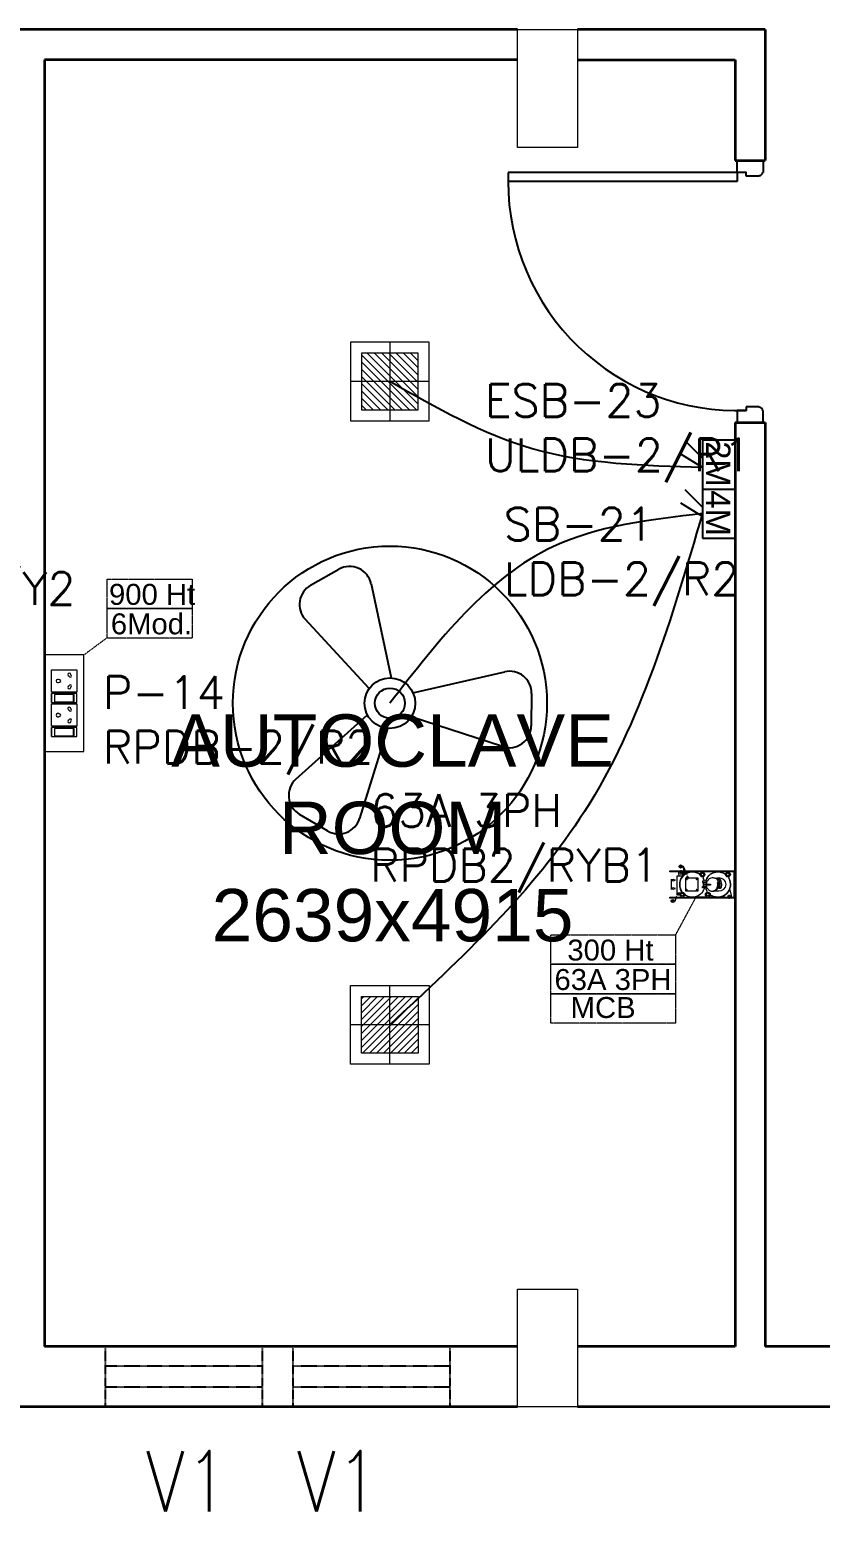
# Model space of a CAD drawing. Extents: x 2982526 to 3410143, y -1442121 to -1332990.
# Drawn here: x 3075177 to 3078199, y -1375769 to -1370110 of the extents above; entities that cross this region are included whole.
import ezdxf
from ezdxf.enums import TextEntityAlignment as Align

# ---------------------------------------------------------------- set-up
doc = ezdxf.new("R2010")
doc.units = 0
doc.header["$MEASUREMENT"] = 0
for name, pattern in [('1', [0, 0, 0]), ('CONTINU', [0]), ('DASHED2', [0.375, 0.25, -0.125]), ('HIDDEN', [0.375, 0.25, -0.125])]:
    doc.linetypes.add(name, pattern=pattern)
for name, color, linetype in [('24W RAW POWER', 1, 'Continuous'), ('24W UPS POWER LIGHT', 5, 'Continuous'), ('DOOR', 40, 'Continuous'), ('ELE-1200MM CEILINGFAN', 6, 'Continuous'), ('ELE-2M RAW P.SB', 40, 'Continuous'), ('ELE-2M UPS P.SB', 3, 'Continuous'), ('ELE-4M RAW P.SB', 7, 'Continuous'), ('ELE-LIGHTING TEXT', 7, 'Continuous'), ('TEXT', 5, '1'), ('V1', 7, 'Continuous')]:
    doc.layers.add(name, color=color, linetype=linetype)
doc.layers.add('CFT_LOOPING', color=7, linetype='1', lineweight=0, true_color=0xd6d600)
for name, color, linetype, lineweight in [('Column', 162, 'Continuous', 13), ('ELE 63A 3PH INDUSTRIAL SOCKET', 1, 'Continuous', 0), ('ELE-24W EMERGENCY  LED LIGHT', 5, 'Continuous', 18), ('ELE-24W LED LIGHT', 1, 'Continuous', 18), ('ELE-2NOS OF 6-16 RAW POWER SOCKET', 1, 'Continuous', 0), ('ELE-POWER SOCKET TEXT', 7, 'Continuous', 5), ('WALL', 7, '1', 35)]:
    doc.layers.add(name, color=color, linetype=linetype, lineweight=lineweight)
doc.layers.add('ELE-LIGHTING WIRING', color=7, linetype='Continuous', true_color=0x63d7b6)
doc.styles.add('ARIAL', font='arial.ttf')
doc.styles.add('ROMANS', font='romans.shx')

# ---------------------------------------------------------------- blocks, each defined once
blk = doc.blocks.new('A$C19B8274B')
at = {"layer": 'DOOR'}
for p, q in [((-45, 925), (-80, 925)), ((-80, 50), (-80, 925)), ((-45, 50), (-45, 925)), ((-45, 50), (-80, 50)), ((-955, -50), (-955, -47.5)), ((-940, -35), (-942.5, -35)), ((-60, -35), (-57.5, -35)), ((-45, -50), (-45, -47.5))]:
    blk.add_line(p, q, dxfattribs=at)
for points in [[(-940, 15), (-955, 15), (-955, 50), (-1000, 50), (-1000, -50), (-955, -50)], [(-940, -35), (-940, 15)], [(-60, 15), (-45, 15), (-45, 50), (0, 50), (0, -50), (-45, -50)], [(-60, -35), (-60, 15)]]:
    blk.add_lwpolyline(points, dxfattribs=at)
at = {"layer": 'DOOR', "color": 145}
blk.add_arc((-80, 50), 875, 90, 182.2924427752461, dxfattribs=at)
at = {"layer": 'DOOR'}
for centre, start, end in [((-955, -35), 270, 0), ((-45, -35), 180, 270)]:
    blk.add_arc(centre, 12.5, start, end, dxfattribs=at)
blk = doc.blocks.new('Q5YYYU')
at = {"layer": 'Column'}
for points in [[(13463.24925459921, 5259.999959543347), (13693.24925459921, 5259.999959543347), (13693.24925459921, 4809.999959543347), (13463.24925459921, 4809.999959543347)], [(13463.24925459921, 449.9999595433474), (13693.24925459921, 449.9999595433474), (13693.24925459921, -4.069507122039795e-05), (13463.24925459921, -4.069507122039795e-05)]]:
    blk.add_lwpolyline(points, close=True, dxfattribs=at)
at = {"layer": 'V1', "color": 8, "linetype": 'HIDDEN', "ltscale": 0.5}
for p, q in [((11887.85401630867, 229.999958589673), (11887.85401630867, -4.141032695770264e-05)), ((12487.85401630867, 229.999958589673), (11887.85401630867, 229.999958589673)), ((12487.85401630867, 229.999958589673), (12487.85401630867, -4.141032695770264e-05)), ((12605.45329590514, 229.999958589673), (12605.45329590514, -4.141032695770264e-05)), ((13205.45329590514, 229.999958589673), (12605.45329590514, 229.999958589673)), ((13205.45329590514, 229.999958589673), (13205.45329590514, -4.141032695770264e-05)), ((12487.85401630867, 154.999958589673), (11887.85401630867, 154.999958589673)), ((13205.45329590514, 154.999958589673), (12605.45329590514, 154.999958589673)), ((12487.85401630867, 74.99995858967304), (11887.85401630867, 74.99995858967304)), ((13205.45329590514, 74.99995858967304), (12605.45329590514, 74.99995858967304)), ((12487.85401630867, -4.141032695770264e-05), (11887.85401630867, -4.141032695770264e-05)), ((13205.45329590514, -4.141032695770264e-05), (12605.45329590514, -4.141032695770264e-05))]:
    blk.add_line(p, q, dxfattribs=at)
at = {"layer": 'WALL', "color": 8}
for p, q in [((11656.58258761512, 5259.999959542882), (11450.91592110693, 5259.99995954358)), ((11806.58258761559, 5259.999959542882), (11656.58258761512, 5259.999959542882)), ((13463.24925459921, 5259.999959543347), (11806.58258761559, 5259.999959542882)), ((14410.24925459921, 5259.999959543347), (13693.24925459921, 5259.999959543347)), ((14410.24925459921, 5259.999959543347), (14410.24925459921, 4759.999959543347)), ((11656.58258761512, 5144.999959543115), (11656.58258761466, 2664.99995954358)), ((11806.58258761559, 5144.999959542882), (11656.58258761559, 5144.999959542882)), ((13463.24925459921, 5144.999959543347), (11806.58258761559, 5144.999959542882)), ((13693.24925459921, 5144.999959543347), (14295.24925459921, 5144.999959543347)), ((14295.24925459921, 5144.999959543347), (14295.24925459921, 4759.999959543347)), ((14295.24925459921, 4759.999959543347), (14410.24925459921, 4759.999959543347)), ((14295.24925459921, 3759.999959543347), (14410.24925459921, 3759.999959543347)), ((14295.24925459921, 3759.999959543347), (14295.24925459921, 229.9999593049288)), ((14410.24925459921, 3759.99995954358), (14410.24925459921, 229.9999593049288)), ((11656.58258761466, 2664.99995954358), (11656.58258761466, 229.9999593049288)), ((11963.24925507605, 229.9999593049288), (11656.58258761466, 229.9999593049288)), ((13463.24925459921, 229.9999593049288), (11963.24925507605, 229.9999593049288)), ((14295.24925459921, 229.9999593049288), (13693.24925459921, 229.9999593049288)), ((14893.24925459968, 229.9999593049288), (14410.24925459921, 229.9999593049288)), ((13463.24925459921, -4.069507122039795e-05), (4899.915921583772, -4.069507122039795e-05)), ((13463.24925459921, -4.069507122039795e-05), (6929.915921106935, -4.069507122039795e-05)), ((16844.91592158377, -4.069507122039795e-05), (13693.24925459921, -4.069507122039795e-05))]:
    blk.add_line(p, q, dxfattribs=at)
at = {"layer": 'DOOR', "linetype": 'Continuous', "rotation": 89.99999999999999}
blk.add_blockref('A$C19B8274B', (14352.74925459921, 4759.999959543347), dxfattribs=at)
at = {"layer": 'TEXT', "color": 8, "insert": (12986.14033052884, 2209.984958267072), "char_height": 200, "width": 1382.810368349252, "attachment_point": 5, "style": 'ARIAL'}
blk.add_mtext('AUTOCLAVE\\PROOM\\P2639x4915', dxfattribs=at)
at = {"layer": 'V1', "color": 8, "style": 'ROMANS', "width": 0.85}
for p in [(12201.98810338881, -399.0218053199351), (12778.75026814686, -399.0218053199351)]:
    blk.add_text('V1', height=230, dxfattribs=at).set_placement(p, align=Align.CENTER)
blk = doc.blocks.new('24w led light')
at = {"layer": 'ELE-24W LED LIGHT', "color": 1, "lineweight": 0}
for p, q in [((159.0000000012145, 158.9999999986694), (-159.9999999987274, 159.0000000012225)), ((-159.9999999987274, 159.0000000012225), (-160.0000000012806, -159.9999999987194)), ((-0.5000000012805742, -159.999999999996), (-0.4999999987274407, 158.999999999946)), ((158.9999999987194, -160.0000000012726), (159.0000000012145, 158.9999999986694)), ((114.5367849160933, 114.5367849143026), (-115.5367849143026, 114.5367849161594)), ((-115.5367849143026, 114.5367849161594), (-115.5367849161594, -115.5367849143526)), ((110.1664341049445, -115.5367849160353), (-115.5367849143606, 110.1664341068094)), ((81.97055120514068, -115.5367849159193), (-115.5367849145927, 81.97055120700553)), ((114.5367849144106, -91.7112528255815), (-91.71125282390676, 114.5367849159273)), ((114.5367849147007, -63.51536992577766), (-63.51536992410293, 114.5367849156952)), ((114.5367849149328, -35.31948702603185), (-35.31948702429909, 114.5367849155211)), ((114.5367849151069, -7.123604126228013), (-7.123604124495255, 114.536784915289)), ((114.536784915339, 21.07227877357582), (21.07227877536661, 114.5367849150569)), ((114.5367849155711, 49.26816167332163), (49.26816167511242, 114.5367849148248)), ((114.5367849158032, 77.46404457312546), (77.46404457497428, 114.5367849145927)), ((114.5367849160353, 105.6599274730454), (105.6599274747201, 114.5367849143606)), ((114.5367849142945, -115.5367849162094), (114.5367849160933, 114.5367849143026)), ((53.77466830533685, -115.5367849157452), (-115.5367849147668, 53.77466830725971)), ((25.57878540547499, -115.536784915397), (-115.5367849150569, 25.57878540745588)), ((-160.000000000004, -0.4999999987194258), (158.999999999996, -0.5000000012725593)), ((-2.617097494328851, -115.5367849151649), (-115.536784915231, -2.617097492464012)), ((-30.81298039413269, -115.5367849150489), (-115.5367849154631, -30.81298039220982)), ((-59.00886329393652, -115.5367849148168), (-115.5367849156952, -59.00886329212971)), ((-87.20474619374036, -115.5367849144686), (-115.5367849159273, -87.20474619181749)), ((-115.4006290935442, -115.5367849142945), (-115.5367849161594, -115.4006290915633)), ((-115.5367849161594, -115.5367849143526), (114.5367849142945, -115.5367849162094)), ((-160.0000000012806, -159.9999999987194), (158.9999999987194, -160.0000000012726))]:
    blk.add_line(p, q, dxfattribs=at)
blk = doc.blocks.new('A$C07FB25EA')
at = {"layer": 'ELE-1200MM CEILINGFAN', "color": 3}
for p, q in [((6.532776267500593, 13.36735990063607), (9.466628320107704, 11.64112324596863)), ((0.2555713899018883, 2.637343919337582), (3.168330920685548, 12.07415516399124)), ((9.838218455632159, 7.943537505430868), (2.358767898105725, 1.207109641702118)), ((-11.7984145034352, 4.548378357842012), (-2.224771563924151, 1.439198100535577)), ((-14.84286138923198, -1.026129745423532), (-14.81482261964993, 2.37777899041248)), ((-2.411792527615034, -1.097340643536882), (-12.04069056159642, -3.293222517087997)), ((2.156221137716784, -1.540003275806157), (8.872359640910874, -8.780932646906876)), ((1.960196047803038, -12.49191586327652), (-0.1339963341779367, -2.646307742243152)), ((8.31008512173139, -12.34123015521618), (5.348194299542229, -14.01890223638475))]:
    blk.add_line(p, q, dxfattribs=at)
at = {"layer": 'ELE-1200MM CEILINGFAN', "color": 5, "ltscale": 10}
blk.add_circle((0, 0), 16.44920765180997, dxfattribs=at)
at = {"layer": 'ELE-1200MM CEILINGFAN', "color": 3}
for radius in [2.649698036423876, 1.57768634052507]:
    blk.add_circle((0, 0), radius, dxfattribs=at)
for centre, radius, start, end in [((5.364932230608247, 11.38253260855709), 2.302911, 59.52805232013018, 162.5228544712673), ((8.29878428322263, 9.656295953875087), 2.302911, 311.9493309576654, 59.52805232013018), ((-12.51198974412546, 2.358810032856127), 2.302911000000001, 71.9493309579858, 179.5280523201116), ((-12.54002851371843, -1.045098702990799), 2.302911000000001, 179.5280523201116, 282.5228544713182), ((7.175096283113817, -10.33743390556629), 2.302911000000001, 299.5280523201873, 42.52285447146621), ((4.213205460910103, -12.01510598673485), 2.302911000000001, 191.9493309577734, 299.5280523201873)]:
    blk.add_arc(centre, radius, start, end, dxfattribs=at)
blk = doc.blocks.new('24w led emeregency')
at = {"layer": 'ELE-24W EMERGENCY  LED LIGHT'}
h = blk.add_hatch(dxfattribs=at)
h.set_pattern_fill('ANSI31', scale=166.666666666665, style=0)
h.set_pattern_definition([(45, (0, 0), (-14.73139127471959, 14.7313912747196), [])])
h.paths.add_polyline_path([(-115.397401795839, -115.397401795839), (-115.397401795839, 115.397401795839), (115.397401795839, 115.397401795839), (115.397401795839, -115.397401795839)])
at = {"layer": 'ELE-24W EMERGENCY  LED LIGHT', "color": 5}
for p, q in [((0, 160), (0, -160)), ((-160, 0), (160, 0))]:
    blk.add_line(p, q, dxfattribs=at)
for points in [[(-160, -160), (-160, 160), (160, 160), (160, -160)], [(-115.397401795839, -115.397401795839), (-115.397401795839, 115.397401795839), (115.397401795839, 115.397401795839), (115.397401795839, -115.397401795839)]]:
    blk.add_lwpolyline(points, close=True, dxfattribs=at)
blk = doc.blocks.new('4M P.SB')
at = {"layer": 'ELE-2M RAW P.SB'}
for p, q in [((0, 0), (3.333333333328483, 0)), ((0, 0), (0, -5)), ((0, -2.786783146984817), (-2.192072842430207, -1.443044330924749)), ((0, -1.838261617347598), (-1.76776695298031, -0.07049466421449324)), ((0, -5), (3.333333333328483, -5))]:
    blk.add_line(p, q, dxfattribs=at)
blk.add_text('4M', height=2.5, rotation=269.9999999999999, dxfattribs=at).set_placement((0.3546019219793379, -0.1254534218460321))
blk = doc.blocks.new('2M UPS SB')
at = {"layer": 'ELE-2M UPS P.SB', "color": 3}
for p, q in [((-133.7655910551548, 160), (-69.26612788438797, 265.2194964364171)), ((-88.23655763268471, 160), (-3.38374388217926, 244.8528137430549)), ((-240, 160), (-240, 0)), ((0, 160), (-240, 160)), ((0, 160), (0, 0))]:
    blk.add_line(p, q, dxfattribs=at)
blk.add_text('2M', height=120, rotation=180, dxfattribs=at).set_placement((-6.021764248609543, 142.9791077449918))
blk = doc.blocks.new('RTUH 6U')
at = {"layer": 'ELE-2NOS OF 6-16 RAW POWER SOCKET', "color": 30, "lineweight": 0, "ltscale": 300}
for p, q in [((-311.5148522858508, -26.47821136575658), (-226.5000409251079, -26.47821136575658)), ((-311.5148522858508, -123.5216896266211), (-311.5148522858508, -26.47821136575658)), ((-226.5000409251079, -26.47821136575658), (-226.5000409251079, -123.5216896266211)), ((-187.0565626639873, -26.47821136575658), (-220.8652583165094, -26.47821136575658)), ((-220.8652583165094, -26.47821136575658), (-220.8652583165094, -123.5216896266211)), ((-189.8739539682865, -37.04342875699513), (-218.0478670122102, -37.04342875699513)), ((-218.0478670122102, -37.04342875699513), (-218.0478670122102, -112.9564722352661)), ((-189.8739539682865, -40.42429832229391), (-218.0478670122102, -40.42429832229391)), ((-189.8739539682865, -112.9564722352661), (-189.8739539682865, -37.04342875699513)), ((-187.0565626639873, -123.5216896266211), (-187.0565626639873, -26.47821136575658)), ((-187.0565626639873, -123.5216896266211), (-187.0565626639873, -26.47821136575658)), ((-181.4217800553888, -123.5216896266211), (-181.4217800553888, -26.47821136575658)), ((-181.4217800553888, -26.47821136575658), (-96.40696869464591, -26.47821136575658)), ((-96.40696869464591, -26.47821136575658), (-96.40696869464591, -123.5216896266211)), ((-56.96349043352529, -26.47821136575658), (-90.77218608604744, -26.47821136575658)), ((-90.77218608604744, -26.47821136575658), (-90.77218608604744, -123.5216896266211)), ((-59.78088173829019, -37.04342875699513), (-87.9547947817482, -37.04342875699513)), ((-87.9547947817482, -37.04342875699513), (-87.9547947817482, -112.9564722352661)), ((-59.78088173829019, -40.42429832229391), (-87.9547947817482, -40.42429832229391)), ((-59.78088173829019, -112.9564722352661), (-59.78088173829019, -37.04342875699513)), ((-56.96349043352529, -123.5216896266211), (-56.96349043352529, -26.47821136575658)), ((-56.96349043352529, -123.5216896266211), (-56.96349043352529, -26.47821136575658)), ((-218.0478670122102, -112.9564722352661), (-189.8739539682865, -112.9564722352661)), ((-87.9547947817482, -112.9564722352661), (-59.78088173829019, -112.9564722352661)), ((-226.5000409251079, -123.5216896266211), (-311.5148522858508, -123.5216896266211)), ((-187.0565626639873, -123.5216896266211), (-220.8652583165094, -123.5216896266211)), ((-220.8652583165094, -123.5216896266211), (-187.0565626639873, -123.5216896266211)), ((-96.40696869464591, -123.5216896266211), (-181.4217800553888, -123.5216896266211)), ((-56.96349043352529, -123.5216896266211), (-90.77218608604744, -123.5216896266211)), ((-90.77218608604744, -123.5216896266211), (-56.96349043352529, -123.5216896266211))]:
    blk.add_line(p, q, dxfattribs=at)
blk.add_lwpolyline([(-4.092510789632797e-05, 4.950386937707663e-05), (-368.4783017947339, 4.950386937707663e-05), (-368.4783017947339, -149.9999504961306), (-4.092510789632797e-05, -149.9999504961306)], close=True, dxfattribs=at)
for centre, radius, start, end in [((-293.2345507191494, -56.05690794810653), 5.702069884256065, 87.48996629468185, 354.7310871131253), ((-288.7399569302797, -52.13456946169026), 4.600757324912477, 284.9048633383454, 157.3161900704558), ((-249.274936280679, -52.13456946169026), 4.600757324912477, 22.68380993221952, 255.0951366616546), ((-244.7803424918093, -56.05690794810653), 5.702069884256065, 185.2689128868746, 92.51003370531816), ((-163.1414784886874, -56.05690794810653), 5.702069884256065, 87.48996629468185, 354.7310871131253), ((-158.6468846998177, -52.13456946169026), 4.600757324912477, 284.9048633383454, 157.3161900677805), ((-119.181864050217, -52.13456946169026), 4.600757324912477, 22.68380993221952, 255.0951366616546), ((-114.6872702613473, -56.05690794810653), 5.702069884256065, 185.2689128868746, 92.51003370531816), ((-269.0074466057122, -98.95577360759489), 6.616767067351513, 127.1583653105455, 52.84163468502312), ((-269.0074466057122, -92.33763240661938), 4.216839631110872, 341.4031195241894, 198.5968804773098), ((-138.9143743752502, -98.95577360759489), 6.616767067351513, 127.1583653105455, 52.84163468502312), ((-138.9143743752502, -92.33763240661938), 4.216839631110872, 341.4031195241894, 198.5968804773098)]:
    blk.add_arc(centre, radius, start, end, dxfattribs=at)
blk = doc.blocks.new('32A 1PH INDUSTRIAL SOCKETS')
at = {"layer": 'ELE 63A 3PH INDUSTRIAL SOCKET', "lineweight": 0}
for points in [[(-366.4831530880183, 46.7129299818771), (-366.0455612763762, 46.7129299818771), (-365.8267653705552, 47.15052179363556), (-366.0455612763762, 47.58811360492837), (-366.4831530880183, 47.80690951074939), (-366.9207448996603, 47.58811360492837), (-366.9207448996603, 47.15052179363556), (-366.9207448996603, 46.7129299818771)], [(-366.4831530880183, 45.18136547913309), (-366.0455612763762, 45.18136547913309), (-365.8267653705552, 45.61895729077514), (-366.0455612763762, 46.05654910206795), (-366.4831530880183, 46.27534500788897), (-366.9207448996603, 46.05654910206795), (-366.9207448996603, 45.61895729077514), (-366.9207448996603, 45.18136547913309)]]:
    blk.add_hatch(color=1, dxfattribs=at).paths.add_polyline_path(points)
at = {"layer": 'ELE 63A 3PH INDUSTRIAL SOCKET', "color": 1, "lineweight": 0}
for points in [[(-425.9956244123168, 135.5440978048136), (-425.9956244123168, 138.6072281785309), (-425.9956244123168, 141.6703571844846)], [(-422.7136940308847, 133.5749319181778), (-422.7136940308847, 138.6072281785309), (-422.7136940308847, 143.8583244468318)], [(-411.773898743093, 138.6072281785309), (-418.7753608897328, 138.6072281785309), (-418.7753608897328, 147.1402548283804)], [(-418.7753608897328, 138.6072281785309), (-418.7753608897328, 130.0742001609178)], [(-395.1454058028758, 109.7261754553765), (-397.1145716896281, 138.6072281785309), (-408.0543669774197, 138.6072281785309)], [(-369.983884844929, 73.62485921010375), (-397.1145716896281, 138.6072281785309)], [(-495.13512789784, 31.83480292058084), (-476.5374677032232, 31.83480292058084), (-476.5374677032232, 28.99047392257489), (-458.1586499088444, 34.02277018292807), (-476.5374677032232, 39.27386645122897), (-476.5374677032232, 36.42953745357227), (-495.13512789784, 36.42953745357227)], [(-401.9280665740371, 64.87298879271839), (-448.9692191318609, 64.87298879271839), (-448.9692191318609, -64.87299016036559), (-420.5257267681882, -64.87299016036559)], [(-407.1791628422216, 88.06538488774095), (-426.4332257960923, 88.06538488774095)], [(-416.587393627502, 98.12997740809806), (-416.587393627502, 75.59398407256231)], [(-416.587393627502, 88.06538488774095), (-416.587393627502, 88.06538488774095)], [(-416.587393627502, 88.06538488774095), (-416.587393627502, 88.06538488774095)], [(-412.6490604863502, 106.0066423226381), (-360.7944540684111, 92.00367700424977)], [(-404.1160338367335, 103.5998750519939), (-404.1160338367335, 64.87298879271839)], [(-400.3965020710602, 90.47211113385856), (-390.3319109184667, 80.18871860555373)], [(-397.770974448882, 93.09768114774488), (-387.7063409043476, 82.81424622761551)], [(-391.4258726700209, 88.06538488774095), (-391.4258726700209, 88.06538488774095)], [(-373.9222179860808, 55.0271990156034), (-374.1410179943778, 53.27683313691523), (-373.9222179860808, 51.74526863405481), (-373.7034166106023, 50.65126312302891)], [(-369.7650834694505, 60.27829528402071), (-371.2966479724273, 59.40309114847332), (-372.3906521159224, 58.09032802120782), (-373.0470138513483, 57.21516627795063)], [(-372.3906521159224, 52.40162900171708), (-372.6094124671072, 53.27683313691523), (-372.3906521159224, 55.0271990156034), (-371.7342493562028, 56.55876351846382), (-368.4523203424178, 53.05803176132031)], [(-372.3906521159224, 48.46329586068168), (-371.2966479724273, 47.36933274136391), (-369.7650834694505, 46.49412997392938), (-368.6711203507148, 46.05656961421482)], [(-371.7342493562028, 50.21366173948627), (-370.8590465886518, 48.90089861187153), (-369.546282093972, 48.02573550096713), (-368.4523203424178, 47.58813411742449)], [(-366.4831530880183, 59.62189252441749), (-368.0147175909951, 59.40309114847332), (-369.546282093972, 58.74673078081105), (-370.4214862291701, 58.09032802120782)], [(-369.546282093972, 58.74673078081105), (-366.2643517125398, 55.24599902355112)], [(-362.9824226982892, 60.27829528402071), (-364.732787209563, 60.93465565168299), (-366.4831530880183, 61.15345702727791), (-367.5771162072197, 60.93465565168299)], [(-366.7019544634968, 51.52646725811064), (-363.2012227065861, 48.02573550096713)], [(-366.4831530880183, 47.15053273341618), (-364.9515885850415, 47.36933274136391), (-363.4199816901237, 48.02573550096713), (-362.5448199468665, 48.6820972362766)], [(-366.4831530880183, 45.61896823020652), (-364.732787209563, 45.8377682386199), (-362.9824226982892, 46.49412997392938), (-362.107218563091, 46.93173135782126)], [(-364.513987201266, 53.71439349662978), (-361.0132554438896, 50.21366173948627), (-360.5756540601142, 51.74526863405481), (-360.3568526846357, 53.27683313691523), (-360.3568526846357, 54.37079625611659)], [(-361.0132554438896, 56.55876351846382), (-362.107218563091, 57.65272527001798), (-363.4199816901237, 58.74673078081105), (-364.2951858253218, 59.1842911405256)], [(-363.8575844415464, 54.80839763965923), (-363.8575844415464, 54.80839763965923)], [(-358.8252881816588, 55.0271990156034), (-359.4816909409128, 56.77756352641154), (-360.3568526846357, 58.09032802120782), (-361.2320568198338, 58.96553078910802)], [(-360.3568526846357, 48.46329586068168), (-359.4816909409128, 49.99486036342569), (-358.8252881816588, 51.74526863405481), (-358.8252881816588, 52.83923038572539)], [(-132.8091188985854, 97.25481429719366), (-329.2878326992504, 97.25481429719366)], [(-221.2026648260653, 24.61453939788043), (-251.8340834272094, 24.61453939788043), (-251.8340834272094, 15.20634963712655), (-221.2026648260653, 15.20634963712655)], [(-242.2070717788301, 61.5910584111698), (-243.7386431191117, 60.27828297647648), (-245.0514185540378, 58.74671163631137), (-245.9266021768562, 56.99634439032525), (-246.3641939884983, 55.02718123840168), (-246.5829898943193, 52.83922218065709), (-246.1453980826773, 50.87005902884994), (-245.2702144593932, 49.11969178286381)], [(-246.145404919982, 15.20634963712655), (-246.145404919982, -15.42510998889338)], [(-246.145404919982, 3.61015158938244), (-189.258461217396, 3.61015158938244), (-189.258461217396, -3.828911941265687), (-246.145404919982, -3.828911941265687)], [(-235.2056096317247, 24.61453939788043), (-236.9559755106457, 30.95963980967645), (-239.3627222687937, 37.08594021317549), (-242.2070717788301, 43.21219959238078), (-245.2702226643451, 49.11969862016849), (-242.6446526506916, 44.52496271952987)], [(-222.2966484571807, 24.61453939788043), (-222.2966484571807, 15.20634963712655)], [(-173.5051505328156, -51.96402761817444), (-171.7547832867131, -51.96402761817444), (-167.1600692658685, -51.74523171235342), (-162.7841511503793, -50.87004808941856), (-158.6270289411768, -49.77606856054626), (-154.4699067319743, -48.02570131444372), (-150.3127858899534, -45.83774225681555), (-146.374458218459, -42.99339548184071), (-142.6549291880801, -39.93025280162692), (-139.3729906016961, -36.64831421501003), (-136.3098451863043, -32.70998791127931), (-133.6842943169177, -28.7716629751958), (-131.4963379944675, -24.39574349252507), (-129.7459693807177, -20.01982400985435), (-128.2143994080834, -15.2063168179011), (-127.1204212466255, -10.17401098529808), (-126.4640280595049, -5.141701050684787), (-126.2452335213311, -0.109400687739253), (-126.4640280595049, 3.828926983173005), (-126.682823965326, 7.5484587487299)], [(-152.2819627164863, 48.6820972362766), (-140.904564677272, 50.43246311508119), (-137.8414151589386, 47.80693549301941), (-134.7782861529849, 44.96256547071971), (-131.9339366434142, 42.11823647306301), (-128.8707857578993, 37.96110332407989), (-126.0264376155101, 33.80396880733315), (-123.4008881137706, 29.20927529851906), (-121.4317222270183, 24.3957804137608), (-119.9001577240415, 19.58224313752726), (-126.6828390075825, 7.548484730534256), (-134.3406834015623, 9.517651984933764)], [(-128.2144048777409, 20.67624728102237), (-119.9001577240415, 19.58224313752726)], [(-106.9911951818503, -24.17693801445421), (-114.4302600799128, -29.64683565835003), (-126.4640389992855, -29.64683565835003), (-119.0249741012231, -24.17693801445421), (-117.2746095899493, -18.26943898655009), (-115.9618245828897, -12.14313858316746), (-115.0866423272528, -6.235680579557084), (-114.8678614636883, -0.1093801757087931), (-115.0866423272528, 4.922916084295139), (-115.5242437114939, 9.955212344648317), (-116.3994259671308, 14.76874825323466), (-117.4934095982462, 19.58224313752726), (-121.2129413634539, 14.54994687763974), (-122.7445072336122, 14.54994687763974)], [(-126.4640389992855, -29.64683565835003), (-123.8384908651933, -23.52053525485098), (-122.088124986738, -17.831836235011), (-120.7753399796784, -11.92437823140062), (-119.9001577240415, -6.016879203496501), (-119.681356348563, -0.1093801757087931), (-119.9001577240415, 4.922916084295139), (-120.337759107817, 9.736451992881484), (-121.2129413634539, 14.54994687763974)], [(-120.1189577323385, 19.58224313752726), (-117.4934095982462, 19.58224313752726)], [(-495.13512789784, -33.14756604819559), (-476.5374677032232, -33.14756604819559), (-476.5374677032232, -35.99189504585229), (-458.1586499088444, -30.95959878549911), (-476.5374677032232, -25.70850251719821), (-476.5374677032232, -28.55283151485492), (-495.13512789784, -28.55283151485492)], [(-468.8796438211575, -126.3545863474719), (-457.9398485329002, -126.3545863474719), (-450.0631822510622, -91.56603322934825)], [(-428.621194426436, -64.87299016036559), (-428.621194426436, -78.21955271926709), (-436.0602579568513, -78.21955271926709), (-436.0602579568513, -76.25038683216553), (-439.5609897142276, -76.25038683216553), (-439.5609897142276, -78.21955271926709), (-447.0000532451086, -78.21955271926709), (-447.0000532451086, -64.87299016036559)], [(-428.621194426436, -67.06091503123753), (-447.0000532451086, -67.06091503123753)], [(-428.621194426436, -70.78048918826971), (-447.0000532451086, -70.78048918826971)], [(-435.6226565730758, -70.78048918826971), (-440.4361514574848, -67.06091503123753)], [(-437.8106238357723, -84.12696969823446), (-437.8106238357723, -62.68502289801836)], [(-132.8091188985854, -97.47353225713596), (-329.2878326992504, -97.47353225713596)], [(-221.2026648260653, -24.6145393983461), (-251.8340834272094, -24.6145393983461), (-251.8340834272094, -15.42510998889338), (-221.2026648260653, -15.42510998889338)], [(-226.8913624780253, -24.6145393983461), (-225.1409965995699, -30.95959878549911), (-222.7342293290421, -37.30470056494232), (-220.1086811949499, -43.2121585685527), (-216.8267508130521, -49.1196575963404), (-220.3274812027812, -42.77459820883814), (-223.1718307128176, -36.21069642144721)], [(-222.2966484571807, -15.42510998889338), (-222.2966484571807, -24.6145393983461)], [(-221.2026648260653, -3.828911941265687), (-221.2026648260653, -25.92730389279313), (-214.8575835586525, -25.92730389279313), (-212.6696245013736, -29.64683429070283), (-210.481665443629, -33.14756878314074), (-207.856114574708, -36.64830327511299), (-204.355380082503, -39.93024186172988), (-200.8546455902979, -42.99338454206008), (-196.9163192864507, -45.83773131691851), (-192.7591984444298, -48.0256903746631), (-189.0396666792221, -49.5572630824754), (-185.101340375375, -50.65124124358408), (-181.1630127043463, -51.52642349945381), (-177.2246877681464, -51.96401804604102)], [(-219.8898798190057, -61.59101738734171), (-218.3583084787242, -60.49703785846941), (-217.0455330442637, -58.74667061248329), (-216.1703494209796, -56.9963033660315), (-215.7327576098032, -55.02714021422435), (-215.7327576098032, -53.05797706230078), (-215.9515535151586, -51.08881391084287), (-216.8267371384427, -49.11965075903572)], [(-48.57269791606814, -106.0065602742834), (-100.864916658029, -92.00363461324014)], [(-57.98091776156798, -88.06530283938628), (-33.91337086260319, -88.06530283938628)], [(-44.63436477538198, -98.34873639221769), (-44.63436477538198, -78.21955271926709)], [(-44.63436477538198, -88.06530283938628), (-44.63436477538198, -88.2841452396242)], [(-486.8209012560546, -123.2914559742203), (-486.8209012560546, -126.3545863474719), (-486.8209012560546, -129.4177987695439)], [(-483.5389708746225, -121.322290087468), (-483.5389708746225, -126.3545863474719), (-483.5389708746225, -131.6057236399502)], [(-479.8194391089492, -134.8876964134397), (-479.8194391089492, -117.8215583303245)], [(-472.8179345703684, -126.3545863474719), (-479.8194391089492, -126.3545863474719)]]:
    blk.add_lwpolyline(points, dxfattribs=at)
at = {"layer": 'ELE 63A 3PH INDUSTRIAL SOCKET', "color": 1, "lineweight": 0, "ltscale": 0.2250000625000004}
blk.add_lwpolyline([(-501.4802283095196, -104.0374764358858), (-501.4802283095196, -97.47353225713596), (-6.782673078589141, -97.47353225713596), (-6.782673078589141, 97.25481429719366), (-501.4802283095196, 97.25481429719366), (-501.4802283095196, 104.0374764358858), (0, 104.0374764358858), (0, -104.0374764358858)], close=True, dxfattribs=at)
at = {"layer": 'ELE 63A 3PH INDUSTRIAL SOCKET', "color": 1, "lineweight": 0, "ltscale": 0.03666687499999988}
blk.add_lwpolyline([(-491.1967947566882, 29.86567805812228), (-491.1967947566882, -26.58370665227994)], dxfattribs=at)
at = {"layer": 'ELE 63A 3PH INDUSTRIAL SOCKET', "color": 1, "lineweight": 0}
for points in [[(-411.773898743093, 106.0066423226381, 0.5809459712865267), (-434.5286510623991, 83.25184897880536), (-429.4963561696932, 64.87298879271839)], [(-416.587393627502, -61.59101738734171), (-415.0558222872205, -60.49703785846941), (-413.74304685276, -58.74667061248329), (-412.8678632294759, -56.9963033660315), (-412.2114755124785, -55.02714021422435), (-412.2114755124785, -53.05797706230078), (-412.6490673236549, -51.08881391084287), (-413.524250946939, -49.11965075903572, -0.770114906196326), (-280.2775552785024, 84.12705174670555, 0.770114906196326), (-413.5242646215484, -49.1196575963404)], [(-235.2056000595912, -24.61450931360014, -2.970686693376063), (-280.2775552785024, 84.12705174670555), (-278.3083921265788, 83.25186812365428), (-276.3392289751209, 82.81427631201223), (-274.3700658231974, 82.81427631201223), (-272.4009026712738, 83.47066402912606), (-270.6505354251713, 84.34584765252657), (-268.9001681790687, 85.65862308687065), (-267.8061886504292, 87.190194427385)], [(-226.8913624780253, 24.61456537980121, -0.4949018048006237), (-83.58004010282457, 84.12705174670555), (-81.82967285672203, 83.25186812365428), (-79.86050970479846, 82.81427631201223), (-77.67255064751953, 82.81427631201223), (-75.70338749559596, 83.47066402912606), (-73.95302024949342, 84.34584765252657), (-72.4214489092119, 85.65862308687065), (-71.10867347475141, 87.190194427385)], [(-177.2246822980233, -51.96402761817444), (-173.2863696692511, -51.52642623428255), (-169.3480365280993, -50.65122209920082), (-165.6285047628917, -49.55725897988304), (-161.908972997684, -48.02569447713904), (-157.7518603601493, -45.83772721479181), (-153.8135272189975, -42.99339958443306), (-150.0939954537898, -39.9302281870041), (-146.8120650723577, -36.6482978053391), (-143.7489141868427, -32.7099646643037), (-141.1233660527505, -28.77163152315188), (-138.9353987905197, -24.39573938993271), (-137.1850329115987, -20.01980349770747), (-135.6534684086218, -15.20630861294921), (-134.5594847775064, -10.17401372059248), (-133.9031025301665, -5.14167506841477), (-133.6843025218695, -0.1093801757087931), (-133.9031025301665, 4.704114708700217), (-134.3406834015623, 9.517651984933764), (-128.2144048777409, 20.67624728102237), (-129.7459693807177, 25.27094215748366), (-131.9339366434142, 29.42807530646678), (-134.5594847775064, 33.58516743173823), (-137.6226342953742, 37.30470056447666), (-140.904564677272, 40.586671970319), (-144.4052964341827, 43.64980097627267), (-148.3436295753345, 46.27537098980974), (-152.2819627164863, 48.6820972362766), (-156.4390753535554, 47.15053273341618), (-158.1894412320107, 48.02573550096713), (-162.3465743814595, 49.7761013796553), (-166.5036883861758, 50.87006449850742), (-170.8796023987234, 51.74526863405481), (-175.4743164195679, 51.9640276178252, 0.2788740811943846), (-214.8575835586525, 25.92734491697047), (-221.2026648260653, 25.92734491697047), (-221.2026648260653, 3.61015158938244)], [(-45.50954703055322, 61.5910584111698), (-47.25991427665576, 60.27828297647648), (-48.35389380576089, 58.74671163631137), (-49.44787333440036, 56.99634439032525), (-49.88546514557675, 55.02718123840168), (-49.88546514557675, 52.83922218065709), (-49.44787333440036, 50.87005902884994), (-48.57268971111625, 49.11969178286381, -0.770114906196326), (-181.819397686515, -84.12696969823446), (-183.7885608384386, -83.2517860752996), (-185.7577239903621, -82.8141942640068), (-187.7268871422857, -83.03299016982783), (-189.6960502942093, -83.47058198112063), (-191.6652134456672, -84.3457656041719), (-193.1967847864144, -85.65854103886522), (-194.5095602208748, -87.19011237903032)], [(-154.9075108505785, -48.24449585273396), (-125.3700553681701, -48.24449585273396, 0.4073168750895186), (-69.57710486929864, -0.1093801757087931, 0.4157029129067074), (-125.3700553681701, 48.2444958522683), (-138.2790165427141, 48.2444958522683)], [(-119.0249741012231, -24.17693801445421), (-106.9911951818503, -24.17693801445421), (-105.2408306705765, -18.26943898655009), (-103.9280661758967, -12.14313858316746), (-103.0528839202598, -6.235680579557084), (-102.8340825447813, -0.1093801757087931, 0.1695759329169864), (-119.0249741012231, 46.27537098980974), (-136.0910492804833, 46.27537098980974)], [(-242.6446526506916, -44.52491212356836, -0.4301336299030658), (-378.5169114950113, -84.12696969823446), (-380.2672787411138, -83.2517860752996), (-382.2364418930374, -82.8141942640068), (-384.424400950782, -83.03299016982783), (-386.3935641027056, -83.47058198112063), (-388.1439313483424, -84.3457656041719), (-389.6755026890896, -85.65854103886522), (-390.9882781235501, -87.19011237903032)], [(-49.44788017170504, -106.0065602742834, 0.5809459712866534), (-26.6931073400192, -83.2518489791546), (-40.69604257401079, -31.61600154498592)]]:
    blk.add_lwpolyline(points, format="xyb", dxfattribs=at)
for points in [[(-380.4860773817636, -51.08882485039067), (-380.4860773817636, 50.87006449850742), (-287.7166188093834, 50.87006449850742), (-287.7166188093834, -51.08882485039067)], [(-371.9530507321469, 39.49266782682389), (-371.0778671088628, 39.49266782682389), (-370.2026834860444, 39.93025963858236), (-369.3274998627603, 40.80544326151721), (-368.8899080511183, 41.68062688456848), (-368.8899080511183, 42.55581050750334), (-368.8899080511183, 43.64979003637563), (-369.3274998627603, 44.52497365942691), (-370.2026834860444, 45.18136137654074), (-371.0778671088628, 45.6189531882992), (-371.9530507321469, 45.83774909412023), (-373.0470302607864, 45.6189531882992), (-373.9222138836049, 45.18136137654074), (-374.5786016010679, 44.52497365942691), (-375.01619341271, 43.64979003637563), (-375.234989318531, 42.55581050750334), (-375.01619341271, 41.68062688456848), (-374.5786016010679, 40.80544326151721), (-373.9222138836049, 39.93025963858236), (-373.0470302607864, 39.49266782682389)], [(-296.0308454511687, 39.49266782682389), (-294.9368659225293, 39.49266782682389), (-294.0616822992451, 39.93025963858236), (-293.4052945817821, 40.80544326151721), (-292.9677027706057, 41.68062688456848), (-292.7489068647847, 42.55581050750334), (-292.9677027706057, 43.64979003637563), (-293.4052945817821, 44.52497365942691), (-294.0616822992451, 45.18136137654074), (-294.9368659225293, 45.6189531882992), (-296.0308454511687, 45.83774909412023), (-296.9060290744528, 45.6189531882992), (-298.0000086030923, 45.18136137654074), (-298.6563963200897, 44.52497365942691), (-299.0939881317317, 43.64979003637563), (-299.3127840375528, 42.55581050750334), (-299.0939881317317, 41.68062688456848), (-298.6563963200897, 40.80544326151721), (-298.0000086030923, 39.93025963858236), (-296.9060290744528, 39.49266782682389)], [(-371.9530507321469, -45.83772721479181), (-371.0778671088628, -45.83772721479181), (-370.2026834860444, -45.40013540314976), (-369.3274998627603, -44.52495178009849), (-368.8899080511183, -43.64976815704722), (-368.8899080511183, -42.77458453411236), (-368.8899080511183, -41.68060500524007), (-369.3274998627603, -40.8054213821888), (-370.2026834860444, -40.14903366507497), (-371.0778671088628, -39.49264594749548), (-371.9530507321469, -39.49264594749548), (-373.0470302607864, -39.49264594749548), (-373.9222138836049, -40.14903366507497), (-374.5786016010679, -40.8054213821888), (-375.01619341271, -41.68060500524007), (-375.234989318531, -42.77458453411236), (-375.01619341271, -43.64976815704722), (-374.5786016010679, -44.52495178009849), (-373.9222138836049, -45.40013540314976), (-373.0470302607864, -45.83772721479181)], [(-296.0308454511687, -45.83772721479181), (-294.9368659225293, -45.83772721479181), (-294.0616822992451, -45.40013540314976), (-293.4052945817821, -44.52495178009849), (-292.9677027706057, -43.64976815704722), (-292.7489068647847, -42.77458453411236), (-292.9677027706057, -41.68060500524007), (-293.4052945817821, -40.8054213821888), (-294.0616822992451, -40.14903366507497), (-294.9368659225293, -39.49264594749548), (-296.0308454511687, -39.49264594749548), (-296.9060290744528, -39.49264594749548), (-298.0000086030923, -40.14903366507497), (-298.6563963200897, -40.8054213821888), (-299.0939881317317, -41.68060500524007), (-299.3127840375528, -42.77458453411236), (-299.0939881317317, -43.64976815704722), (-298.6563963200897, -44.52495178009849), (-298.0000086030923, -45.40013540314976), (-296.9060290744528, -45.83772721479181)]]:
    blk.add_lwpolyline(points, close=True, dxfattribs=at)
for centre, radius in [((-419.5835693795234, 138.6742087819148), 11.66337106749615), ((-416.5900618704036, 88.06802851590328), 6.566545957663406), ((-394.1484640152194, 86.66579392109998), 9.32195024221301), ((-394.1068754955195, 86.48244915809482), 7.387900268396447), ((-251.8732762909494, 77.31164169602562), 18.56577970373483), ((-252.0453387489542, 77.35190420981962), 10.50975087096091), ((-55.35341239953414, 77.36932024278212), 18.62258956471689), ((-55.3478249409236, 77.35190420981962), 10.50975087096196), ((-406.7971834004857, -77.3983694621129), 18.54368158444613), ((-406.6701563377865, -77.4908773516072), 10.57466685740797), ((-210.1416702615097, -77.45606143597979), 18.48616397683372), ((-210.1272854083218, -77.42752070352435), 10.63810762700578), ((-44.68757646810263, -88.15030888270121), 6.479155279190249), ((-480.5369589622132, -126.4158018993912), 11.53518565456812)]:
    blk.add_circle(centre, radius, dxfattribs=at)
for centre, radius, start, end in [((-132.6365754827857, -0.002819175366312265), 97.38777564401472, 59.75333147905435, 158.0315585164829), ((-132.7976874043234, 0.0980293620377779), 97.4524424822021, 239.7991919329923, 30.2008080668302)]:
    blk.add_arc(centre, radius, start, end, dxfattribs=at)
for points in [[(-392.7386371647008, 109.9449754637899), (-397.3333730651066, 109.5073740797816), (-394.0514426836744, 95.94200877810363)], [(-367.7959175826982, 74.71882096165791), (-372.1718521076255, 72.7496550749056), (-364.513987201266, 60.93465565168299)], [(-452.2511495132931, -91.12851526145823), (-447.6564136128873, -92.22247838031035), (-446.7812518696301, -78.21955271926709)]]:
    blk.add_solid(points, dxfattribs=at)

msp = doc.modelspace()

# ---------------------------------------------------------------- linework, layer by layer
at = {"layer": 'CFT_LOOPING', "color": 7, "linetype": 'DASHED2', "ltscale": 5}
for p, q in [((3075471.31810691, -1372433.549850823), (3075384.168462039, -1372497.987010022)), ((3077720.945338082, -1373426.442041575), (3077644.966273405, -1373566.989868616))]:
    msp.add_line(p, q, dxfattribs=at)
at = {"layer": 'CFT_LOOPING', "color": 7, "linetype": 'DASHED2', "ltscale": 5, "elevation": -1.382431946694851e-10}
for points in [[(3075472.702038267, -1372208.549850823), (3075797.522057302, -1372208.549850823), (3075797.522057302, -1372321.049850823), (3075472.702038267, -1372321.049850823)], [(3075472.702038267, -1372321.049850823), (3075797.522057302, -1372321.049850823), (3075797.522057302, -1372433.549850823), (3075472.702038267, -1372433.549850823)]]:
    msp.add_lwpolyline(points, close=True, dxfattribs=at)
at = {"layer": 'CFT_LOOPING', "color": 7, "linetype": 'DASHED2', "ltscale": 5}
for points in [[(3077168.098604206, -1373566.989868616), (3077644.966273405, -1373566.989868616), (3077644.966273405, -1373679.489868616), (3077168.098604206, -1373679.489868616)], [(3077168.098604206, -1373679.489868616), (3077644.966273405, -1373679.489868616), (3077644.966273405, -1373791.989868616), (3077168.098604206, -1373791.989868616)], [(3077168.098604206, -1373791.989868616), (3077644.966273405, -1373791.989868616), (3077644.966273405, -1373904.489868616), (3077168.098604206, -1373904.489868616)]]:
    msp.add_lwpolyline(points, close=True, dxfattribs=at)
at = {"layer": 'ELE-LIGHTING WIRING', "color": 254, "true_color": 0xdebad0}
msp.add_spline([(3077747.835129024, -1371781.471635814), (3077097.305228612, -1371710.239874391), (3076553.501795534, -1371453.476140457)], degree=3, dxfattribs=at)
at = {"layer": 'ELE-LIGHTING WIRING'}
for points in [[(3077747.835129024, -1371958.217267802), (3077297.1523062, -1373095.745871411), (3076553.031576096, -1373910.505921021)], [(3077747.835129024, -1371958.217267802), (3077178.27363844, -1372084.035435607), (3076553.501795532, -1372682.226140457)]]:
    msp.add_spline(points, degree=3, dxfattribs=at)

# ---------------------------------------------------------------- block references
at = {"layer": '24W RAW POWER', "lineweight": 9, "xscale": -0.9404388715045132, "yscale": 0.9404388715045132, "zscale": 0.9404388715045132}
msp.add_blockref('24w led light', (3076553.031576096, -1373910.505921021), dxfattribs=at)
at = {"layer": '24W UPS POWER LIGHT', "lineweight": 9, "xscale": -0.9375000000222322, "yscale": 0.9375000000222322, "zscale": 0.9375000000222322}
msp.add_blockref('24w led emeregency', (3076553.501795534, -1371453.476140457), dxfattribs=at)
at = {"layer": 'ELE 63A 3PH INDUSTRIAL SOCKET', "linetype": 'ByBlock', "xscale": 0.4966085565469101, "yscale": 0.4966085565469101, "zscale": 0.4966085565469101}
msp.add_blockref('32A 1PH INDUSTRIAL SOCKETS', (3077872.835129024, -1373374.776140576), dxfattribs=at)
at = {"layer": 'ELE-1200MM CEILINGFAN', "color": 7, "ltscale": 8, "xscale": 36.47592107175105, "yscale": 36.47592107175105, "zscale": 36.47592107175105, "rotation": 180}
msp.add_blockref('A$C07FB25EA', (3076553.501795532, -1372682.226140457), dxfattribs=at)
at = {"layer": 'ELE-2M UPS P.SB', "color": 6, "xscale": 0.7812500000005363, "yscale": 0.7812500000005363, "zscale": 0.7812500000005363, "rotation": 89.9999999999998}
msp.add_blockref('2M UPS SB', (3077872.835129024, -1371676.967267802), dxfattribs=at)
at = {"layer": 'ELE-2NOS OF 6-16 RAW POWER SOCKET', "color": 3, "linetype": 'ByBlock', "rotation": 270}
msp.add_blockref('RTUH 6U', (3075384.168412535, -1372866.465311817), dxfattribs=at)
at = {"layer": 'ELE-4M RAW P.SB', "color": 7, "linetype": 'CONTINU', "xscale": 37.50000000011686, "yscale": 37.50000000011686, "zscale": 37.50000000011686, "rotation": 359.9999999999999}
msp.add_blockref('4M P.SB', (3077747.835129024, -1371864.467267802), dxfattribs=at)
at = {"layer": 'WALL', "color": 240, "true_color": 0xed1f24}
msp.add_blockref('Q5YYYU', (3063577.585874425, -1375369.7761), dxfattribs=at)

# ---------------------------------------------------------------- texts
at = {"layer": 'ELE-LIGHTING TEXT', "color": 200, "linetype": 'CONTINU', "char_height": 125, "width": 349.8378647597838, "attachment_point": 1, "style": 'ROMANS'}
for s, insert in [('{\\C256;ESB-23\\PULDB-2/R1\\P}', (3076916.515175343, -1371463.318737958)), ('{\\C256;SB-21\\PLDB-2/R2\\P}', (3076988.788718053, -1371935.934018654))]:
    msp.add_mtext(s, dxfattribs=dict(at, insert=insert))
at = {"layer": 'ELE-POWER SOCKET TEXT', "char_height": 125, "attachment_point": 1}
for s, insert, width in [('{\\Fromans.shx|c228;P-15\\PRPDB-2/Y2\\P}', (3074334.03673266, -1371973.571192939), 270.3351006995381), ('{\\Fromans.shx|c228;P-14\\PRPDB-2/R2\\P}', (3075456.614699079, -1372579.045511603), 270.3351006995381), ('{\\Fromans.shx|c228;63A 3PH \\PRPDB2/RYB1\\P}', (3076477.813214266, -1373029.949375725), 1304.808485531248)]:
    msp.add_mtext(s, dxfattribs=dict(at, insert=insert, width=width))
at = {"layer": 'TEXT', "color": 7, "char_height": 80, "attachment_point": 1}
for s, insert, width in [('\\A1;{\\fArial|b0|i0|c0|p34;900 Ht\\P}', (3075480.143878327, -1372226.628054998), 8957.987203209177), ('\\A1;{\\fArial|b0|i0|c0|p34;6Mod.\\P}', (3075487.162670494, -1372339.128055002), 352.574825963015), ('\\A1;{\\fArial|b0|i0|c0|p34;300 Ht\\P}', (3077231.731967153, -1373585.068072791), 8957.987203209177), ('\\A1;{\\fArial|b0|i0|c0|p34;63A 3PH }', (3077182.559236432, -1373697.568072796), 496.1352595137432), ('\\A1;{\\fArial|b0|i0|c0|p34;MCB }', (3077244.259732151, -1373804.442145738), 496.1352595137432)]:
    msp.add_mtext(s, dxfattribs=dict(at, insert=insert, width=width))

doc.saveas('drawing.dxf')
